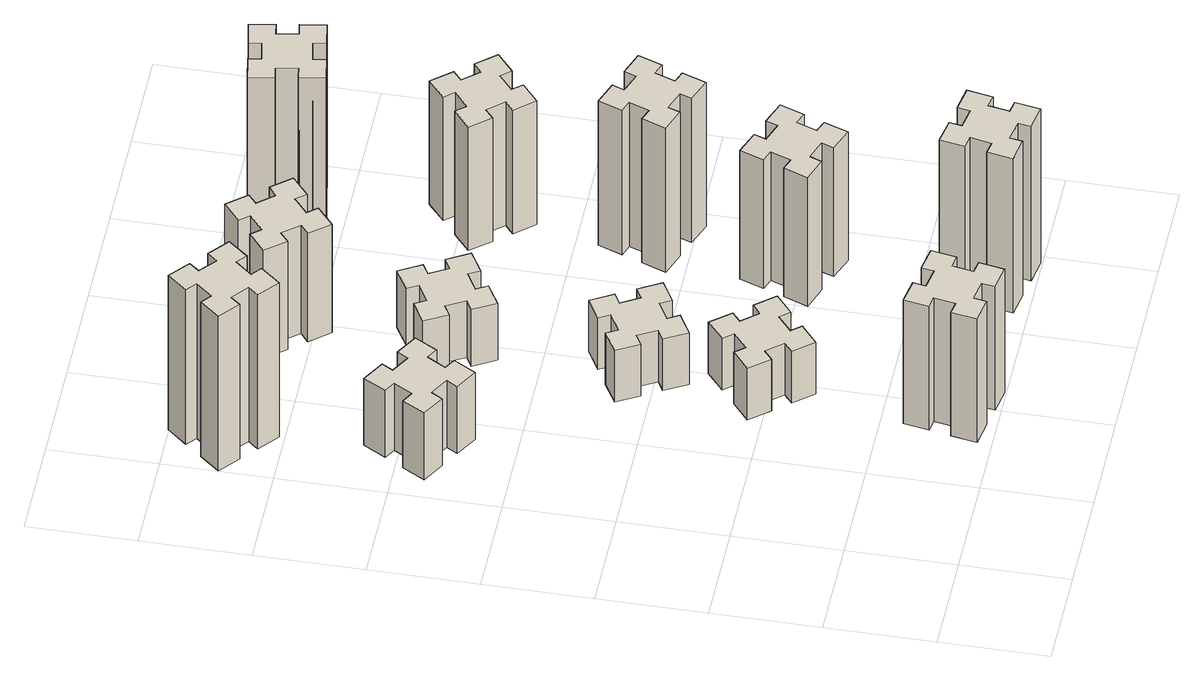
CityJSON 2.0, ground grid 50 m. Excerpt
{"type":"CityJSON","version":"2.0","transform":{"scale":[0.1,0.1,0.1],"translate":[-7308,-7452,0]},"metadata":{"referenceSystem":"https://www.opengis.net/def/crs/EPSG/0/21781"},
"CityObjects":{
"building1":{"type":"Building","attributes":{"class":"1000","function":"1000","usage":"1000","yearOfConstruction":2016,"roofType":"1000","measuredHeight":72,"storeysAboveGround":30,"storeysBelowGround":0},"geometry":[{"type":"Solid","lod":"1","boundaries":[[[[0,1,2,3,4,5,6,7,8,9,10,11,12,13,14,15,16,17,18,19]],[[17,16,20,21]],[[16,15,22,20]],[[15,14,23,22]],[[14,13,24,23]],[[13,12,25,24]],[[12,11,26,25]],[[11,10,27,26]],[[10,9,28,27]],[[9,8,29,28]],[[8,7,30,29]],[[7,6,31,30]],[[6,5,32,31]],[[5,4,33,32]],[[4,3,34,33]],[[3,2,35,34]],[[2,1,36,35]],[[1,0,37,36]],[[0,19,38,37]],[[19,18,39,38]],[[18,17,21,39]],[[24,25,26,27,28,29,30,31,32,33,34,35,36,37,38,39,21,20,22,23]]]]}]},
"building2":{"type":"Building","attributes":{"class":"1000","function":"1000","usage":"1000","yearOfConstruction":2016,"roofType":"1000","measuredHeight":39,"storeysAboveGround":30,"storeysBelowGround":0},"geometry":[{"type":"Solid","lod":"1","boundaries":[[[[40,41,42,43,44,45,46,47,48,49,50,51,52,53,54,55,56,57,58,59]],[[57,56,60,61]],[[56,55,62,60]],[[55,54,63,62]],[[54,53,64,63]],[[53,52,65,64]],[[52,51,66,65]],[[51,50,67,66]],[[50,49,68,67]],[[49,48,69,68]],[[48,47,70,69]],[[47,46,71,70]],[[46,45,72,71]],[[45,44,73,72]],[[44,43,74,73]],[[43,42,75,74]],[[42,41,76,75]],[[41,40,77,76]],[[40,59,78,77]],[[59,58,79,78]],[[58,57,61,79]],[[64,65,66,67,68,69,70,71,72,73,74,75,76,77,78,79,61,60,62,63]]]]}]},
"building3":{"type":"Building","attributes":{"class":"1000","function":"1000","usage":"1000","yearOfConstruction":2016,"roofType":"1000","measuredHeight":90,"storeysAboveGround":30,"storeysBelowGround":0},"geometry":[{"type":"Solid","lod":"1","boundaries":[[[[80,81,82,83,84,85,86,87,88,89,90,91,92,93,94,95,96,97,98,99]],[[97,96,100,101]],[[96,95,102,100]],[[95,94,103,102]],[[94,93,104,103]],[[93,92,105,104]],[[92,91,106,105]],[[91,90,107,106]],[[90,89,108,107]],[[89,88,109,108]],[[88,87,110,109]],[[87,86,111,110]],[[86,85,112,111]],[[85,84,113,112]],[[84,83,114,113]],[[83,82,115,114]],[[82,81,116,115]],[[81,80,117,116]],[[80,99,118,117]],[[99,98,119,118]],[[98,97,101,119]],[[104,105,106,107,108,109,110,111,112,113,114,115,116,117,118,119,101,100,102,103]]]]}]},
"building4":{"type":"Building","attributes":{"class":"1000","function":"1000","usage":"1000","yearOfConstruction":2016,"roofType":"1000","measuredHeight":30,"storeysAboveGround":30,"storeysBelowGround":0},"geometry":[{"type":"Solid","lod":"1","boundaries":[[[[120,121,122,123,124,125,126,127,128,129,130,131,132,133,134,135,136,137,138,139]],[[137,136,140,141]],[[136,135,142,140]],[[135,134,143,142]],[[134,133,144,143]],[[133,132,145,144]],[[132,131,146,145]],[[131,130,147,146]],[[130,129,148,147]],[[129,128,149,148]],[[128,127,150,149]],[[127,126,151,150]],[[126,125,152,151]],[[125,124,153,152]],[[124,123,154,153]],[[123,122,155,154]],[[122,121,156,155]],[[121,120,157,156]],[[120,139,158,157]],[[139,138,159,158]],[[138,137,141,159]],[[144,145,146,147,148,149,150,151,152,153,154,155,156,157,158,159,141,140,142,143]]]]}]},
"building5":{"type":"Building","attributes":{"class":"1000","function":"1000","usage":"1000","yearOfConstruction":2016,"roofType":"1000","measuredHeight":30,"storeysAboveGround":30,"storeysBelowGround":0},"geometry":[{"type":"Solid","lod":"1","boundaries":[[[[160,161,162,163,164,165,166,167,168,169,170,171,172,173,174,175,176,177,178,179]],[[177,176,180,181]],[[176,175,182,180]],[[175,174,183,182]],[[174,173,184,183]],[[173,172,185,184]],[[172,171,186,185]],[[171,170,187,186]],[[170,169,188,187]],[[169,168,189,188]],[[168,167,190,189]],[[167,166,191,190]],[[166,165,192,191]],[[165,164,193,192]],[[164,163,194,193]],[[163,162,195,194]],[[162,161,196,195]],[[161,160,197,196]],[[160,179,198,197]],[[179,178,199,198]],[[178,177,181,199]],[[184,185,186,187,188,189,190,191,192,193,194,195,196,197,198,199,181,180,182,183]]]]}]},
"building6":{"type":"Building","attributes":{"class":"1000","function":"1000","usage":"1000","yearOfConstruction":2016,"roofType":"1000","measuredHeight":33,"storeysAboveGround":30,"storeysBelowGround":0},"geometry":[{"type":"Solid","lod":"1","boundaries":[[[[200,201,202,203,204,205,206,207,208,209,210,211,212,213,214,215,216,217,218,219]],[[217,216,220,221]],[[216,215,222,220]],[[215,214,223,222]],[[214,213,224,223]],[[213,212,225,224]],[[212,211,226,225]],[[211,210,227,226]],[[210,209,228,227]],[[209,208,229,228]],[[208,207,230,229]],[[207,206,231,230]],[[206,205,232,231]],[[205,204,233,232]],[[204,203,234,233]],[[203,202,235,234]],[[202,201,236,235]],[[201,200,237,236]],[[200,219,238,237]],[[219,218,239,238]],[[218,217,221,239]],[[224,225,226,227,228,229,230,231,232,233,234,235,236,237,238,239,221,220,222,223]]]]}]},
"building7":{"type":"Building","attributes":{"class":"1000","function":"1000","usage":"1000","yearOfConstruction":2016,"roofType":"1000","measuredHeight":90,"storeysAboveGround":30,"storeysBelowGround":0},"geometry":[{"type":"Solid","lod":"1","boundaries":[[[[240,241,242,243,244,245,246,247,248,249,250,251,252,253,254,255,256,257,258,259]],[[257,256,260,261]],[[256,255,262,260]],[[255,254,263,262]],[[254,253,264,263]],[[253,252,265,264]],[[252,251,266,265]],[[251,250,267,266]],[[250,249,268,267]],[[249,248,269,268]],[[248,247,270,269]],[[247,246,271,270]],[[246,245,272,271]],[[245,244,273,272]],[[244,243,274,273]],[[243,242,275,274]],[[242,241,276,275]],[[241,240,277,276]],[[240,259,278,277]],[[259,258,279,278]],[[258,257,261,279]],[[264,265,266,267,268,269,270,271,272,273,274,275,276,277,278,279,261,260,262,263]]]]}]},
"building8":{"type":"Building","attributes":{"class":"1000","function":"1000","usage":"1000","yearOfConstruction":2016,"roofType":"1000","measuredHeight":63,"storeysAboveGround":30,"storeysBelowGround":0},"geometry":[{"type":"Solid","lod":"1","boundaries":[[[[280,281,282,283,284,285,286,287,288,289,290,291,292,293,294,295,296,297,298,299]],[[297,296,300,301]],[[296,295,302,300]],[[295,294,303,302]],[[294,293,304,303]],[[293,292,305,304]],[[292,291,306,305]],[[291,290,307,306]],[[290,289,308,307]],[[289,288,309,308]],[[288,287,310,309]],[[287,286,311,310]],[[286,285,312,311]],[[285,284,313,312]],[[284,283,314,313]],[[283,282,315,314]],[[282,281,316,315]],[[281,280,317,316]],[[280,299,318,317]],[[299,298,319,318]],[[298,297,301,319]],[[304,305,306,307,308,309,310,311,312,313,314,315,316,317,318,319,301,300,302,303]]]]}]},
"building9":{"type":"Building","attributes":{"class":"1000","function":"1000","usage":"1000","yearOfConstruction":2016,"roofType":"1000","measuredHeight":75,"storeysAboveGround":30,"storeysBelowGround":0},"geometry":[{"type":"Solid","lod":"1","boundaries":[[[[320,321,322,323,324,325,326,327,328,329,330,331,332,333,334,335,336,337,338,339]],[[337,336,340,341]],[[336,335,342,340]],[[335,334,343,342]],[[334,333,344,343]],[[333,332,345,344]],[[332,331,346,345]],[[331,330,347,346]],[[330,329,348,347]],[[329,328,349,348]],[[328,327,350,349]],[[327,326,351,350]],[[326,325,352,351]],[[325,324,353,352]],[[324,323,354,353]],[[323,322,355,354]],[[322,321,356,355]],[[321,320,357,356]],[[320,339,358,357]],[[339,338,359,358]],[[338,337,341,359]],[[344,345,346,347,348,349,350,351,352,353,354,355,356,357,358,359,341,340,342,343]]]]}]},
"building10":{"type":"Building","attributes":{"class":"1000","function":"1000","usage":"1000","yearOfConstruction":2016,"roofType":"1000","measuredHeight":84,"storeysAboveGround":30,"storeysBelowGround":0},"geometry":[{"type":"Solid","lod":"1","boundaries":[[[[360,361,362,363,364,365,366,367,368,369,370,371,372,373,374,375,376,377,378,379]],[[377,376,380,381]],[[376,375,382,380]],[[375,374,383,382]],[[374,373,384,383]],[[373,372,385,384]],[[372,371,386,385]],[[371,370,387,386]],[[370,369,388,387]],[[369,368,389,388]],[[368,367,390,389]],[[367,366,391,390]],[[366,365,392,391]],[[365,364,393,392]],[[364,363,394,393]],[[363,362,395,394]],[[362,361,396,395]],[[361,360,397,396]],[[360,379,398,397]],[[379,378,399,398]],[[378,377,381,399]],[[384,385,386,387,388,389,390,391,392,393,394,395,396,397,398,399,381,380,382,383]]]]}]},
"building11":{"type":"Building","attributes":{"class":"1000","function":"1000","usage":"1000","yearOfConstruction":2016,"roofType":"1000","measuredHeight":72,"storeysAboveGround":30,"storeysBelowGround":0},"geometry":[{"type":"Solid","lod":"1","boundaries":[[[[400,401,402,403,404,405,406,407,408,409,410,411,412,413,414,415,416,417,418,419]],[[417,416,420,421]],[[416,415,422,420]],[[415,414,423,422]],[[414,413,424,423]],[[413,412,425,424]],[[412,411,426,425]],[[411,410,427,426]],[[410,409,428,427]],[[409,408,429,428]],[[408,407,430,429]],[[407,406,431,430]],[[406,405,432,431]],[[405,404,433,432]],[[404,403,434,433]],[[403,402,435,434]],[[402,401,436,435]],[[401,400,437,436]],[[400,419,438,437]],[[419,418,439,438]],[[418,417,421,439]],[[424,425,426,427,428,429,430,431,432,433,434,435,436,437,438,439,421,420,422,423]]]]}]},
"building12":{"type":"Building","attributes":{"class":"1000","function":"1000","usage":"1000","yearOfConstruction":2016,"roofType":"1000","measuredHeight":90,"storeysAboveGround":30,"storeysBelowGround":0},"geometry":[{"type":"Solid","lod":"1","boundaries":[[[[440,441,442,443,444,445,446,447,448,449,450,451,452,453,454,455,456,457,458,459]],[[457,456,460,461]],[[456,455,462,460]],[[455,454,463,462]],[[454,453,464,463]],[[453,452,465,464]],[[452,451,466,465]],[[451,450,467,466]],[[450,449,468,467]],[[449,448,469,468]],[[448,447,470,469]],[[447,446,471,470]],[[446,445,472,471]],[[445,444,473,472]],[[444,443,474,473]],[[443,442,475,474]],[[442,441,476,475]],[[441,440,477,476]],[[440,459,478,477]],[[459,458,479,478]],[[458,457,461,479]],[[464,465,466,467,468,469,470,471,472,473,474,475,476,477,478,479,461,460,462,463]]]]}]}
},
"vertices":[
[886,274,0],[868,175,0],[809,186,0],[788,67,0],[907,47,0],[917,106,0],[1015,88,0],[1005,29,0],[1123,8,0],[1144,127,0],[1085,137,0],[1102,235,0],[1161,225,0],[1182,343,0],[1064,364,0],[1054,305,0],[955,322,0],[966,381,0],[847,402,0],[827,284,0],[955,322,720],[966,381,720],[1054,305,720],[1064,364,720],[1182,343,720],[1161,225,720],[1102,235,720],[1085,137,720],[1144,127,720],[1123,8,720],[1005,29,720],[1015,88,720],[917,106,720],[907,47,720],[788,67,720],[809,186,720],[868,175,720],[886,274,720],[827,284,720],[847,402,720],
[416,2327,0],[466,2414,0],[518,2384,0],[578,2488,0],[474,2548,0],[444,2496,0],[357,2546,0],[387,2598,0],[283,2658,0],[223,2554,0],[275,2524,0],[225,2437,0],[173,2467,0],[113,2363,0],[217,2303,0],[247,2355,0],[334,2305,0],[304,2253,0],[408,2193,0],[468,2297,0],[334,2305,390],[304,2253,390],[247,2355,390],[217,2303,390],[113,2363,390],[173,2467,390],[225,2437,390],[275,2524,390],[223,2554,390],[283,2658,390],[387,2598,390],[357,2546,390],[444,2496,390],[474,2548,390],[578,2488,390],[518,2384,390],[466,2414,390],[416,2327,390],[468,2297,390],[408,2193,390],
[136,3213,0],[213,3149,0],[174,3103,0],[266,3026,0],[343,3118,0],[297,3156,0],[362,3233,0],[408,3194,0],[485,3286,0],[393,3363,0],[354,3317,0],[278,3382,0],[316,3428,0],[224,3505,0],[147,3413,0],[193,3374,0],[129,3298,0],[83,3336,0],[6,3244,0],[98,3167,0],[129,3298,900],[83,3336,900],[193,3374,900],[147,3413,900],[224,3505,900],[316,3428,900],[278,3382,900],[354,3317,900],[393,3363,900],[485,3286,900],[408,3194,900],[362,3233,900],[297,3156,900],[343,3118,900],[266,3026,900],[174,3103,900],[213,3149,900],[136,3213,900],[98,3167,900],[6,3244,900],
[1018,929,0],[1094,993,0],[1133,947,0],[1225,1024,0],[1148,1116,0],[1102,1078,0],[1037,1154,0],[1083,1193,0],[1006,1285,0],[914,1208,0],[953,1162,0],[876,1097,0],[838,1143,0],[746,1066,0],[823,974,0],[869,1013,0],[933,936,0],[887,898,0],[964,806,0],[1056,883,0],[933,936,300],[887,898,300],[869,1013,300],[823,974,300],[746,1066,300],[838,1143,300],[876,1097,300],[953,1162,300],[914,1208,300],[1006,1285,300],[1083,1193,300],[1037,1154,300],[1102,1078,300],[1148,1116,300],[1225,1024,300],[1133,947,300],[1094,993,300],[1018,929,300],[1056,883,300],[964,806,300],
[865,1574,0],[915,1487,0],[863,1457,0],[923,1353,0],[1027,1413,0],[997,1465,0],[1084,1515,0],[1114,1463,0],[1218,1523,0],[1158,1627,0],[1106,1597,0],[1056,1684,0],[1108,1714,0],[1048,1818,0],[944,1758,0],[974,1706,0],[887,1656,0],[857,1708,0],[753,1648,0],[813,1544,0],[887,1656,300],[857,1708,300],[974,1706,300],[944,1758,300],[1048,1818,300],[1108,1714,300],[1056,1684,300],[1106,1597,300],[1158,1627,300],[1218,1523,300],[1114,1463,300],[1084,1515,300],[997,1465,300],[1027,1413,300],[923,1353,300],[863,1457,300],[915,1487,300],[865,1574,300],[813,1544,300],[753,1648,300],
[865,2414,0],[915,2327,0],[863,2297,0],[923,2193,0],[1027,2253,0],[997,2305,0],[1084,2355,0],[1114,2303,0],[1218,2363,0],[1158,2467,0],[1106,2437,0],[1056,2524,0],[1108,2554,0],[1048,2658,0],[944,2598,0],[974,2546,0],[887,2496,0],[857,2548,0],[753,2488,0],[813,2384,0],[887,2496,330],[857,2548,330],[974,2546,330],[944,2598,330],[1048,2658,330],[1108,2554,330],[1056,2524,330],[1106,2437,330],[1158,2467,330],[1218,2363,330],[1114,2303,330],[1084,2355,330],[997,2305,330],[1027,2253,330],[923,2193,330],[863,2297,330],[915,2327,330],[865,2414,330],[813,2384,330],[753,2488,330],
[1894,305,0],[1795,322,0],[1806,381,0],[1687,402,0],[1667,284,0],[1726,274,0],[1708,175,0],[1649,186,0],[1628,67,0],[1747,47,0],[1757,106,0],[1855,88,0],[1845,29,0],[1963,8,0],[1984,127,0],[1925,137,0],[1942,235,0],[2001,225,0],[2022,343,0],[1904,364,0],[1942,235,900],[2001,225,900],[1925,137,900],[1984,127,900],[1963,8,900],[1845,29,900],[1855,88,900],[1757,106,900],[1747,47,900],[1628,67,900],[1649,186,900],[1708,175,900],[1726,274,900],[1667,284,900],[1687,402,900],[1806,381,900],[1795,322,900],[1894,305,900],[1904,364,900],[2022,343,900],
[1102,3198,0],[1037,3274,0],[1083,3313,0],[1006,3405,0],[914,3328,0],[953,3282,0],[876,3217,0],[838,3263,0],[746,3186,0],[823,3094,0],[869,3133,0],[933,3056,0],[887,3018,0],[964,2926,0],[1056,3003,0],[1018,3049,0],[1094,3113,0],[1133,3067,0],[1225,3144,0],[1148,3236,0],[1094,3113,630],[1133,3067,630],[1018,3049,630],[1056,3003,630],[964,2926,630],[887,3018,630],[933,3056,630],[869,3133,630],[823,3094,630],[746,3186,630],[838,3263,630],[876,3217,630],[953,3282,630],[914,3328,630],[1006,3405,630],[1083,3313,630],[1037,3274,630],[1102,3198,630],[1148,3236,630],[1225,3144,630],
[1641,959,0],[1735,925,0],[1714,869,0],[1827,827,0],[1868,940,0],[1812,961,0],[1846,1055,0],[1902,1034,0],[1943,1147,0],[1830,1188,0],[1810,1132,0],[1716,1166,0],[1737,1222,0],[1624,1263,0],[1583,1150,0],[1639,1130,0],[1605,1036,0],[1549,1057,0],[1507,944,0],[1620,903,0],[1605,1036,750],[1549,1057,750],[1639,1130,750],[1583,1150,750],[1624,1263,750],[1737,1222,750],[1716,1166,750],[1810,1132,750],[1830,1188,750],[1943,1147,750],[1902,1034,750],[1846,1055,750],[1812,961,750],[1868,940,750],[1827,827,750],[1714,869,750],[1735,925,750],[1641,959,750],[1620,903,750],[1507,944,750],
[1910,1772,0],[1816,1806,0],[1837,1862,0],[1724,1903,0],[1683,1790,0],[1739,1770,0],[1705,1676,0],[1649,1697,0],[1607,1584,0],[1720,1543,0],[1741,1599,0],[1835,1565,0],[1814,1509,0],[1927,1467,0],[1968,1580,0],[1912,1601,0],[1946,1695,0],[2002,1674,0],[2043,1787,0],[1930,1828,0],[1946,1695,840],[2002,1674,840],[1912,1601,840],[1968,1580,840],[1927,1467,840],[1814,1509,840],[1835,1565,840],[1741,1599,840],[1720,1543,840],[1607,1584,840],[1649,1697,840],[1705,1676,840],[1739,1770,840],[1683,1790,840],[1724,1903,840],[1837,1862,840],[1816,1806,840],[1910,1772,840],[1930,1828,840],[2043,1787,840],
[1709,2393,0],[1773,2316,0],[1727,2278,0],[1804,2186,0],[1896,2263,0],[1858,2309,0],[1934,2373,0],[1973,2327,0],[2065,2404,0],[1988,2496,0],[1942,2458,0],[1877,2534,0],[1923,2573,0],[1846,2665,0],[1754,2588,0],[1793,2542,0],[1716,2477,0],[1678,2523,0],[1586,2446,0],[1663,2354,0],[1716,2477,720],[1678,2523,720],[1793,2542,720],[1754,2588,720],[1846,2665,720],[1923,2573,720],[1877,2534,720],[1942,2458,720],[1988,2496,720],[2065,2404,720],[1973,2327,720],[1934,2373,720],[1858,2309,720],[1896,2263,720],[1804,2186,720],[1727,2278,720],[1773,2316,720],[1709,2393,720],[1663,2354,720],[1586,2446,720],
[1608,3295,0],[1626,3197,0],[1567,3187,0],[1587,3068,0],[1706,3089,0],[1695,3148,0],[1794,3166,0],[1804,3107,0],[1922,3127,0],[1901,3246,0],[1842,3235,0],[1825,3334,0],[1884,3344,0],[1863,3462,0],[1745,3441,0],[1755,3382,0],[1657,3365,0],[1647,3424,0],[1528,3403,0],[1549,3285,0],[1657,3365,900],[1647,3424,900],[1755,3382,900],[1745,3441,900],[1863,3462,900],[1884,3344,900],[1825,3334,900],[1842,3235,900],[1901,3246,900],[1922,3127,900],[1804,3107,900],[1794,3166,900],[1695,3148,900],[1706,3089,900],[1587,3068,900],[1567,3187,900],[1626,3197,900],[1608,3295,900],[1549,3285,900],[1528,3403,900]
]}
